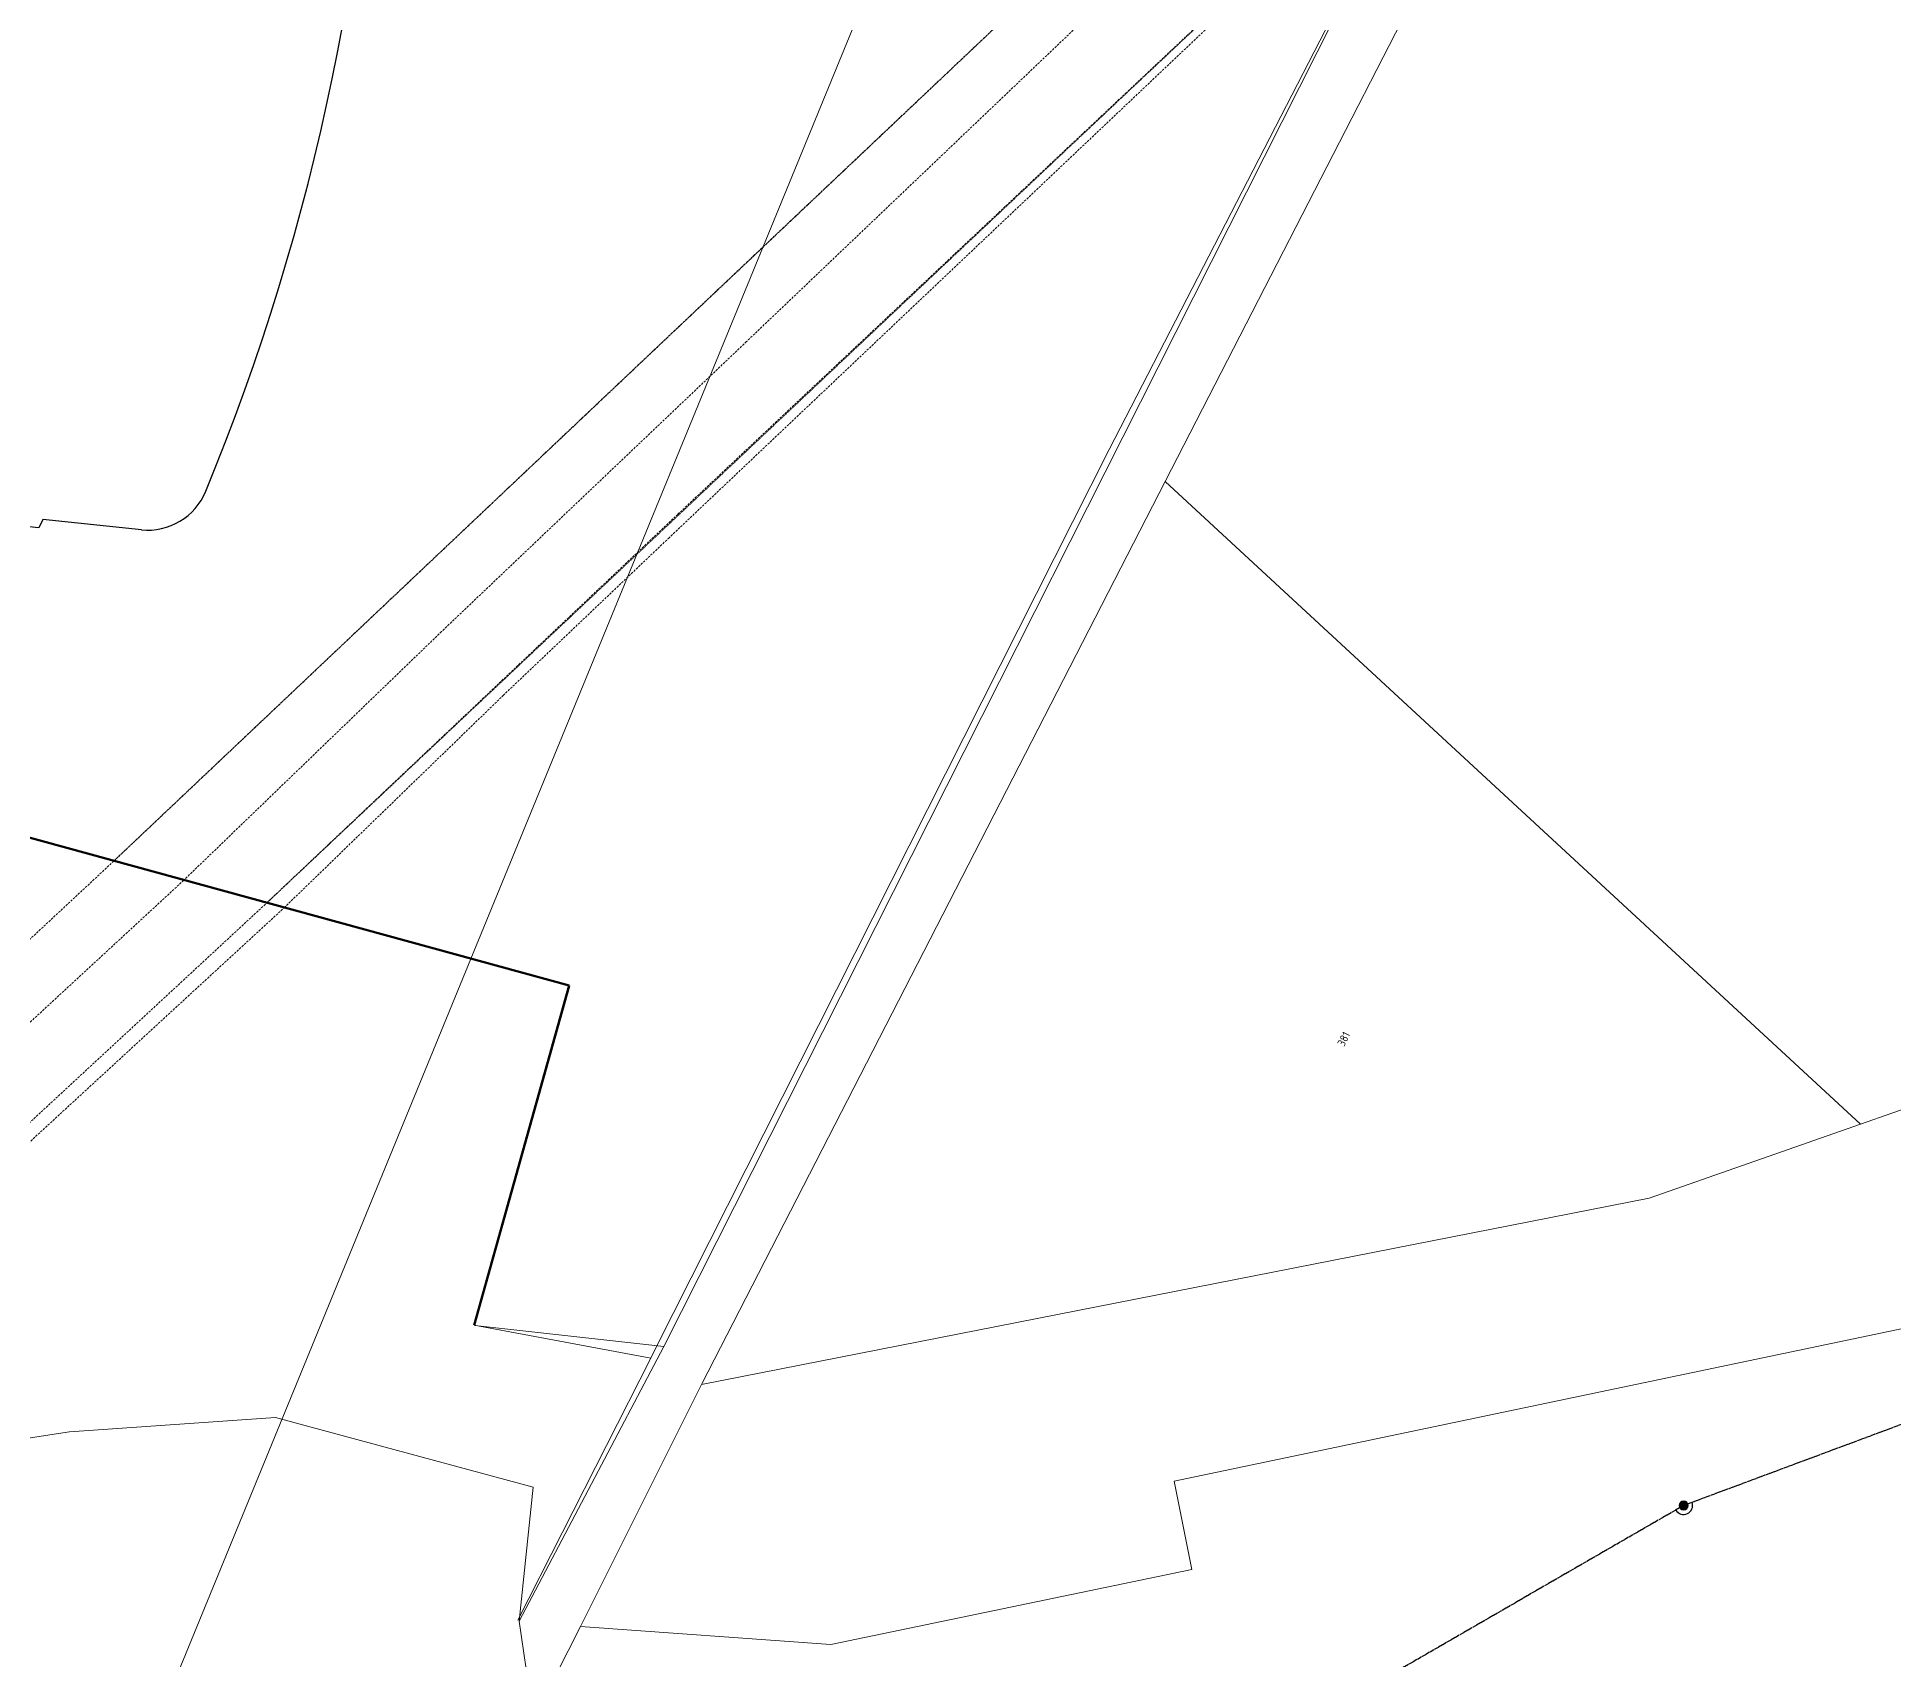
# Model space of a CAD drawing. Extents: x 294483 to 298733, y 6233899 to 6239242.
# Drawn here: x 296886.8 to 297304.6, y 6236280.4 to 6236645.3 of the extents above; entities that cross this region are included whole.
import ezdxf
from ezdxf.enums import TextEntityAlignment as Align

# ---------------------------------------------------------------- set-up
doc = ezdxf.new("R2010")
doc.units = 0
for name, pattern in [('Cable Exist OH', [1, 1, 0]), ('DASHED', [0.75, 0.5, -0.25]), ('HIDDEN', [9.525, 6.35, -3.175]), ('HIDDEN2', [0.1875, 0.125, -0.0625])]:
    doc.linetypes.add(name, pattern=pattern)
for name, color, linetype, lineweight in [('Cadastre Easements_SP_EXT', 9, 'Continuous', 5), ('Cadastre Land Parcels_SP_EXT', 9, 'Continuous', 5), ('Cadastre Other Property_SP_EXT', 9, 'HIDDEN', 5), ('Cadastre Roads_SP_EXT', 94, 'Continuous', 15)]:
    doc.layers.add(name, color=color, linetype=linetype, lineweight=lineweight)
doc.layers.add('Mains_HV_EXT', color=1, linetype='Continuous', lineweight=25, true_color=0xff0000)
doc.layers.add('Notes', color=7, linetype='Continuous')
doc.layers.add('SupportsOH_SP_TR_HV_LV_SL_EXT', color=7, linetype='Continuous')
doc.styles.add('POLE_LABEL', font='arial.ttf')
doc.styles.get("Standard").update_dxf_attribs({"font": 'isocp.shx'})

# ---------------------------------------------------------------- blocks, each defined once
blk = doc.blocks.new('POLE_EXT')
blk.add_hatch(color=256).paths.add_polyline_path([(-1, 0, 1), (1, 0, 1)])
blk.add_lwpolyline([(-1, 0, 1), (1, 0, 1)], format="xyb", close=True)
for tag, height, flags, p in [('pNumber', 2.5, 8, (-17.84, 2.07)), ('OWNED_BY', 0.2, 9, (1.35, -0.4)), ('PARENT', 0.2, 9, (1.35, -0.6)), ('SPECIAL_USE', 0.2, 9, (1.35, -0.8)), ('STATE', 0.2, 9, (1.35, -1)), ('USAGE', 0.2, 9, (1.35, -1.2)), ('cLV', 0.2, 9, (1.35, -1.4)), ('hDepth', 0.2, 9, (1.35, -1.6)), ('hDia', 0.2, 9, (1.35, -1.8)), ('cHV', 0.2, 9, (1.35, -2)), ('LBRACKET', 0.2, 9, (1.35, -2.2)), ('LExisting', 0.2, 9, (1.35, -2.4)), ('LANTNUMBER', 0.2, 9, (1.35, -2.6)), ('LOther', 0.2, 9, (1.35, -2.8)), ('LRemove', 0.2, 9, (1.35, -3)), ('LEGEND', 0.2, 9, (1.35, -3.2)), ('cLinedev', 0.2, 9, (1.35, -3.4)), ('LOCATION', 0.2, 9, (1.35, -3.6)), ('pExisting', 0.2, 9, (1.35, -3.8)), ('PFNUMBER', 0.2, 9, (1.35, -4)), ('NEWPFNUMBER', 0.2, 9, (1.35, -4.2)), ('pFooting', 0.2, 9, (1.35, -4.4)), ('pNew', 0.2, 9, (1.35, -4.6)), ('pRelocate', 0.2, 9, (1.35, -5)), ('pRemove', 0.2, 9, (1.35, -5.2)), ('pReplace', 0.2, 9, (1.35, -5.4)), ('pStay', 0.2, 9, (1.35, -5.6)), ('pType', 0.2, 9, (1.35, -5.8)), ('cspan', 0.2, 9, (1.35, -6)), ('STREETNAME', 0.2, 9, (1.35, -6.2)), ('SUBURB', 0.2, 9, (1.35, -6.4)), ('NOTES', 0.2, 9, (1.35, -6.6)), ('MAINTAINED_BY', 0.2, 9, (1.36, -6.81)), ('OPERATED_BY', 0.2, 9, (1.36, -7.01))]:
    blk.add_attdef(tag, text='', height=height, dxfattribs=dict(flags=flags)).set_placement(p, align=Align.MIDDLE_LEFT)
at = {"style": 'POLE_LABEL'}
for tag, height, flags, p in [('STRUCTURE_PLANT_NUMBER', 0.2, 9, (1.35, 0.03)), ('ASSET_NUM', 2.5, 8, (2, 2)), ('STREET_CODE', 0.2, 9, (1.35, -0.2))]:
    blk.add_attdef(tag, text='', height=height, dxfattribs=dict(at, flags=flags)).set_placement(p, align=Align.MIDDLE_LEFT)
at = {"flags": 1}
blk.add_attdef('Z', (1.35, -7.33), '', height=0.2, dxfattribs=at)

msp = doc.modelspace()

# ---------------------------------------------------------------- linework, layer by layer
at = {"layer": 'Cadastre Easements_SP_EXT', "linetype": 'DASHED'}
for points in [[(296167.4161, 6235622.158), (296241.74002, 6235788.67015), (296241.74002, 6235788.67015), (296249.68894, 6235806.12718), (296272.82916, 6235825.83741), (296279.82613, 6235831.79867), (296302.84559, 6235851.23948), (296325.49133, 6235872.41886), (296483.1225, 6236022.67004), (296635.73875, 6236170.22158), (296938.47632, 6236450.61032), (297031.01751, 6236538.0656), (297131.76037, 6236632.73186), (297204.75969, 6236701.32455), (297217.14618, 6236725.85927), (297244.84969, 6236780.73135), (297200.86378, 6236740.57513), (297057.59702, 6236605.20125), (296904.07902, 6236460.04334), (296634.66928, 6236208.953), (296263.47989, 6235855.97373), (296227.9627, 6235824.53964), (296225.61408, 6235822.46087), (296146.8448, 6235650.83187)], [(297185.11871, 6236709.00189), (297046.42607, 6236576.8719), (296977.83965, 6236511.66981), (296919.82344, 6236455.72523), (296938.47632, 6236450.61032), (296942.4008, 6236449.53285), (296991.70396, 6236497.2963), (297028.88637, 6236532.63106), (297202.66079, 6236697.16766)], [(297185.11871, 6236709.00183), (297046.42607, 6236576.87183), (296977.83965, 6236511.66974), (296919.82345, 6236455.72517), (296938.47633, 6236450.61026), (296942.4008, 6236449.53279), (296991.70396, 6236497.29624), (297028.88637, 6236532.631), (297202.66079, 6236697.1676)]]:
    msp.add_lwpolyline(points, dxfattribs=at)
msp.add_lwpolyline([(296876.57309, 6236388.96396), (296942.40101, 6236449.53307), (296938.47589, 6236450.61011), (296919.82409, 6236455.72502), (296863.02797, 6236403.28704), (296635.08889, 6236193.76409), (296635.12395, 6236192.51609), (296635.73897, 6236170.22201), (296635.80908, 6236168.40314), (296876.57309, 6236388.96396)], close=True, dxfattribs=at)
at = {"layer": 'Cadastre Land Parcels_SP_EXT', "linetype": 'Continuous'}
for points in [[(296882.64079, 6236465.92283), (296904.07903, 6236460.04324), (296919.82344, 6236455.72527), (296938.47637, 6236450.61037), (296942.40081, 6236449.53289), (296990.01819, 6236436.47265), (297006.70422, 6236431.89729), (296985.30883, 6236355.56492), (297027.8249, 6236350.87534), (297202.66077, 6236697.16774), (297204.75982, 6236701.32458), (297217.14617, 6236725.85923), (297244.84958, 6236780.73137), (297257.3149, 6236805.42183), (297260.64186, 6236812.01101), (297268.49711, 6236826.43245), (297271.05911, 6236831.13634), (297279.0578, 6236845.82244), (297278.31333, 6236863.16796), (297258.06425, 6236895.34409)], [(297230.28698, 6236719.84608), (297140.66797, 6236545.41804), (297297.08702, 6236400.90702), (297311.61402, 6236405.97502), (297368.36199, 6236444.96707), (297496.18803, 6236566.84002), (297527.15904, 6236604.46009), (297549.14803, 6236657.90504)], [(297230.28698, 6236719.84601), (297140.66797, 6236545.41798), (297297.08702, 6236400.90696), (297311.61403, 6236405.97496), (297368.36199, 6236444.96701), (297496.18804, 6236566.83996), (297527.15904, 6236604.46003), (297549.14803, 6236657.90497)], [(297549.14803, 6236657.90504), (297527.15904, 6236604.46009), (297496.18803, 6236566.84002), (297368.36199, 6236444.96707), (297311.61402, 6236405.97502), (297297.08702, 6236400.90702), (297249.504, 6236384.20509), (297036.321, 6236342.33605), (297009.06597, 6236287.88305), (297065.43402, 6236283.83707), (297146.59703, 6236300.7411), (297142.63699, 6236320.58202), (297322.38203, 6236358.22603), (297359.73401, 6236385.11006), (297366.16198, 6236389.77402), (297545.81498, 6236557.90509), (297576.779, 6236605.62803), (297594.19802, 6236661.90703)], [(296866.14697, 6236327.39406), (296894.13499, 6236331.66308), (296940.47101, 6236334.9101), (296947.64203, 6236332.97005), (296998.41898, 6236319.22806), (296995.29801, 6236289.11008), (297027.82499, 6236350.87507), (296985.309, 6236355.5651), (297006.70396, 6236431.89702), (296990.01801, 6236436.47309), (296942.40099, 6236449.53307), (296938.47602, 6236450.61002), (296919.82397, 6236455.7251), (296904.07903, 6236460.04306), (296882.64097, 6236465.9231)], [(297092.644, 6236100.60306), (297421.84403, 6236300.20104), (297421.83997, 6236300.2081), (297359.73401, 6236385.11006), (297322.38203, 6236358.22603), (297142.63699, 6236320.58202), (297146.59703, 6236300.7411), (297065.43402, 6236283.83707), (297009.06597, 6236287.88305), (297003.57, 6236276.96002)], [(296872.8561, 6235867.40742), (296934.44496, 6235946.48799), (296957.52645, 6235975.61126), (297019.08457, 6236003.37694), (297114.44908, 6236043.13465), (297119.46108, 6236045.22443), (297114.031, 6236052.15995), (297113.59358, 6236052.73844), (297108.71886, 6236058.96474), (297079.53111, 6236096.30117), (297075.46896, 6236101.4886), (297019.34277, 6236173.19366), (297010.61329, 6236184.34927), (297003.57, 6236276.96037), (296998.42207, 6236267.49129), (296995.29792, 6236289.11043), (296995.29792, 6236289.11043), (296998.41871, 6236319.2285), (296947.64247, 6236332.96988), (296940.47101, 6236334.90975), (296894.13534, 6236331.66317), (296866.14671, 6236327.39397)]]:
    msp.add_lwpolyline(points, dxfattribs=at)
msp.add_lwpolyline([(297036.321, 6236342.33605), (297249.504, 6236384.20509), (297297.08702, 6236400.90702), (297140.66797, 6236545.41804), (297036.321, 6236342.33605)], close=True, dxfattribs=at)
at = {"layer": 'Cadastre Other Property_SP_EXT', "linetype": 'HIDDEN2'}
msp.add_lwpolyline([(296904.07896, 6236460.04309), (296938.47601, 6236450.61004), (297204.76003, 6236701.32509), (297244.84998, 6236780.73104), (297200.86393, 6236740.57486), (296904.07896, 6236460.04309)], close=True, dxfattribs=at)
at = {"layer": 'Cadastre Roads_SP_EXT', "linetype": 'Continuous'}
for points in [[(297003.57004, 6236276.96002), (297009.06601, 6236287.88309), (297036.32096, 6236342.33603), (297140.66798, 6236545.41806), (297230.28701, 6236719.8461)], [(297202.661, 6236697.16804), (297027.82498, 6236350.87502), (296995.298, 6236289.1101), (296998.42199, 6236267.49109)]]:
    msp.add_lwpolyline(points, dxfattribs=at)
at = {"layer": 'Mains_HV_EXT', "linetype": 'Cable Exist OH'}
for p, q in [((297352.89599, 6236350.69604), (297257.29701, 6236315.10809)), ((297257.29693, 6236315.10809), (297129.39508, 6236241.26913))]:
    msp.add_line(p, q, dxfattribs=at)
at = {"layer": 'Mains_HV_EXT', "linetype": 'Continuous'}
msp.add_arc((297257.26465, 6236315.12124), 2.02576, 210.7779565, 19.7505969, dxfattribs=at)
at = {"layer": 'Notes', "lineweight": 9}
for p, q in [((297206.06814, 6236977.98996), (296984.44632, 6236438.08875)), ((297279.18663, 6236845.60396), (297128.01729, 6236552.59676)), ((297025.84316, 6236350.10614), (297128.01729, 6236552.59676)), ((296984.44632, 6236438.08875), (296467.7996, 6235179.46634)), ((296985.17916, 6236355.69264), (297024.89569, 6236348.23763)), ((297024.89569, 6236348.23763), (297025.84316, 6236350.10614)), ((297024.89569, 6236348.23763), (296995.00511, 6236289.29034))]:
    msp.add_line(p, q, dxfattribs=at)
at = {"layer": 'Notes', "lineweight": 70}
for p in [(296882.54447, 6236466.01758), (296985.17916, 6236355.69264)]:
    msp.add_line(p, (297006.56685, 6236432.02605), dxfattribs=at)
at = {"layer": 'Notes', "flags": 128}
msp.add_lwpolyline([(296910.2923, 6236534.54857), (296888.08815, 6236536.84438), (296887.25626, 6236535.02026), (296848.7668, 6236538.99989)], dxfattribs=at)
at = {"layer": 'Notes'}
for centre, radius, start, end in [((296442.60433, 6236741.87199), 521.5, 337.6069524, 20.1376089), ((296911.74245, 6236548.5738), 14.1, 264.0968658, 337.6069524)]:
    msp.add_arc(centre, radius, start, end, dxfattribs=at)

# ---------------------------------------------------------------- block references
at = {"layer": 'SupportsOH_SP_TR_HV_LV_SL_EXT', "zscale": 2}
msp.add_blockref('POLE_EXT', (297257.297, 6236315.10806), dxfattribs=at)

# ---------------------------------------------------------------- texts
at = {"layer": 'Cadastre Land Parcels_SP_EXT'}
msp.add_text('381', height=1.8, rotation=63.386616, dxfattribs=at).set_placement((297180.89499, 6236418.21657))

doc.saveas('drawing.dxf')
